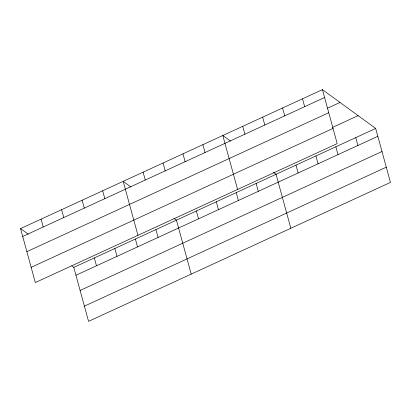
<?xml version="1.0" encoding="UTF-8"?>
<svg xmlns="http://www.w3.org/2000/svg" width="411" height="411" viewBox="0 0 411 411"><rect width="100%" height="100%" fill="white"/><g stroke="black" fill="none" stroke-linecap="round" stroke-linejoin="round"><path stroke-width="0.62" d="M322.435 89.644L337.2 143.614L35.315 282.557L20.55 228.588L322.435 89.644L375.685 128.443L390.45 182.412L88.565 321.356L73.8 267.386L71.735 265.881M22.703 236.453L324.587 97.51M327.485 108.211L340.01 102.447M26.864 251.666L328.749 112.722M332.494 127.431L358.115 115.64M31.154 267.34L333.038 128.402M73.8 267.386L375.685 128.443M75.953 275.247L377.837 136.303M80.114 290.464L381.999 151.52M84.404 306.138L386.289 167.195M230.566 141.148L222.813 135.496L237.579 189.466M273.479 172.409L276.064 174.295L290.829 228.264M130.945 186.995L123.192 181.349L137.957 235.318M173.858 218.262L176.442 220.147L191.207 274.111M20.55 228.588L28.302 234.239M355.762 137.613L357.914 145.473M335.838 146.784L337.986 154.644M302.511 98.815L304.664 106.68M315.915 155.954L318.063 163.814M282.588 107.985L284.736 115.851M295.987 165.124L298.139 172.985M262.66 117.156L264.812 125.021M242.737 126.326L244.889 134.191M256.14 183.465L258.288 191.326M236.217 192.636L238.365 200.496M202.89 144.667L205.038 152.527M216.289 201.806L218.441 209.667M182.967 153.837L185.114 161.698M196.366 210.977L198.518 218.837M163.039 163.008L165.191 170.868M143.115 172.178L145.268 180.039M155.913 229.595L158.065 237.455M135.383 239.043L137.536 246.903M102.663 190.796L104.815 198.657M114.859 248.491L117.007 256.351M82.133 200.244L84.286 208.105M94.33 257.938L96.477 265.799M61.609 209.692L63.756 217.553M41.079 219.14L43.227 227"/></g></svg>
